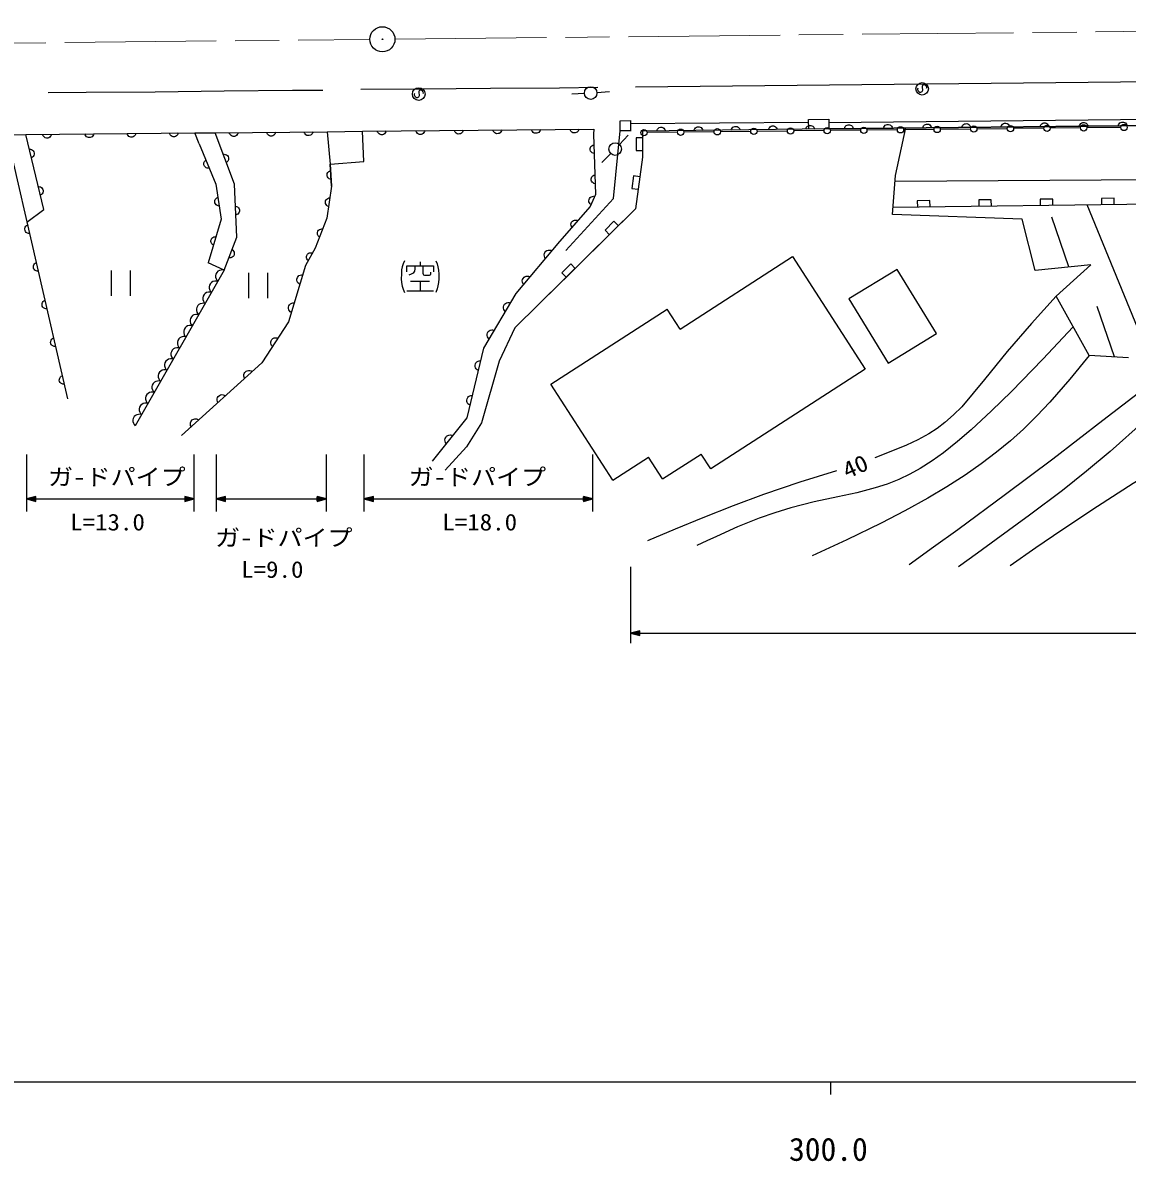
# Model space of a CAD drawing. Units: millimetres, scale not verified. Extents: x 40000 to 680000, y 20000 to 380000.
# Drawn here: x 304026 to 391515, y 198715 to 288938 of the extents above; entities that cross this region are included whole.
import ezdxf
from ezdxf.enums import TextEntityAlignment as Align

# ---------------------------------------------------------------- set-up
doc = ezdxf.new("R2010")
doc.units = ezdxf.units.MM
doc.header["$LTSCALE"] = 1000
doc.linetypes.add('CHAIN', pattern=[18.5, 12, -1.5, 3.5, -1.5])
for name, color, linetype, lineweight in [('M-BGD', 7, 'Continuous', 25), ('M-BMK', 2, 'CHAIN', 13), ('M-TTL-BAND', 7, 'Continuous', 25)]:
    doc.layers.add(name, color=color, linetype=linetype, lineweight=lineweight)
doc.styles.add('ＭＳ ゴシック', font='')
doc.styles.get('ＭＳ ゴシック').set_extended_font_data('MS Gothic')

# ---------------------------------------------------------------- blocks, each defined once
blk = doc.blocks.new('BUHIN18')
at = {"color": 7, "linetype": 'Continuous', "lineweight": 25}
blk.add_lwpolyline([(-258, -306), (-307, -222), (-336, -135), (-355, -20), (-335, 78), (-295, 168), (-216, 263), (-134, 316), (-40, 353), (77, 356), (168, 342), (258, 306)], dxfattribs=at)
blk = doc.blocks.new('BUHIN20')
at = {"color": 7, "linetype": 'Continuous', "lineweight": 25}
blk.add_lwpolyline([(-379, -129), (-378, -31), (-358, 58), (-314, 166), (-246, 240), (-166, 296), (-49, 336), (49, 340), (148, 323), (250, 265), (321, 206), (379, 129)], dxfattribs=at)
blk = doc.blocks.new('BUHIN21')
at = {"color": 7, "linetype": 'Continuous', "lineweight": 25}
blk.add_lwpolyline([(-358, -179), (-370, -82), (-362, 9), (-334, 122), (-276, 204), (-205, 271), (-94, 327), (3, 343), (103, 340), (212, 296), (290, 248), (358, 179)], dxfattribs=at)
blk = doc.blocks.new('BUHIN22')
at = {"color": 7, "linetype": 'Continuous', "lineweight": 25}
blk.add_lwpolyline([(-324, -235), (-352, -142), (-359, -51), (-349, 65), (-306, 156), (-246, 234), (-146, 307), (-54, 339), (46, 352), (161, 327), (245, 292), (324, 235)], dxfattribs=at)
blk = doc.blocks.new('BUHIN23')
at = {"color": 7, "linetype": 'Continuous', "lineweight": 25}
blk.add_lwpolyline([(-239, -321), (-294, -240), (-328, -155), (-353, -41), (-339, 58), (-305, 150), (-231, 249), (-152, 308), (-61, 350), (56, 360), (147, 352), (239, 321)], dxfattribs=at)
blk = doc.blocks.new('BUHIN52')
at = {"color": 7, "linetype": 'Continuous', "lineweight": 25}
blk.add_lwpolyline([(405, 304), (305, 375), (197, 417), (51, 447), (-75, 429), (-193, 388), (-318, 293), (-391, 191), (-443, 76), (-456, -73), (-443, -187), (-405, -304)], dxfattribs=at)
blk = doc.blocks.new('BUHIN97')
at = {"color": 7, "linetype": 'Continuous', "lineweight": 25}
blk.add_circle((0, 0), 249, dxfattribs=at)
blk = doc.blocks.new('BUHIN99')
at = {"color": 7, "linetype": 'Continuous', "lineweight": 25}
blk.add_circle((0, 0), 249, dxfattribs=at)
blk = doc.blocks.new('BUHIN135')
at = {"color": 7, "linetype": 'Continuous', "lineweight": 25}
blk.add_lwpolyline([(-323, 135), (-266, 198), (-201, 245), (-110, 291), (-23, 300), (62, 291), (162, 249), (229, 195), (284, 126), (317, 29), (330, -50), (323, -135)], dxfattribs=at)
blk = doc.blocks.new('BUHIN136')
at = {"color": 7, "linetype": 'Continuous', "lineweight": 25}
blk.add_lwpolyline([(-323, 135), (-266, 199), (-201, 246), (-109, 291), (-22, 300), (63, 290), (163, 248), (230, 194), (284, 126), (317, 28), (330, -51), (323, -135)], dxfattribs=at)
blk = doc.blocks.new('BUHIN137')
at = {"color": 7, "linetype": 'Continuous', "lineweight": 25}
for points in [[(0, 0), (614, -469), (763, -125)], [(141, -61), (698, -158), (594, -399)], [(210, -91), (661, -173), (579, -362)], [(281, -121), (624, -187), (564, -325)], [(349, -151), (587, -202), (550, -288)]]:
    blk.add_lwpolyline(points, close=True, dxfattribs=at)
for points in [[(71, -30), (735, -143), (608, -436), (72, -31)], [(542, -234), (420, -181), (550, -217), (535, -251), (420, -181)]]:
    blk.add_lwpolyline(points, dxfattribs=at)
blk = doc.blocks.new('BUHIN138')
at = {"color": 7, "linetype": 'Continuous', "lineweight": 25}
for points in [[(0, 0), (-614, 469), (-763, 125)], [(-141, 61), (-698, 158), (-594, 399)], [(-210, 91), (-661, 173), (-579, 362)], [(-281, 121), (-624, 187), (-564, 325)], [(-349, 151), (-587, 202), (-550, 288)]]:
    blk.add_lwpolyline(points, close=True, dxfattribs=at)
for points in [[(-71, 30), (-735, 143), (-608, 436), (-72, 31)], [(-542, 234), (-420, 181), (-550, 217), (-535, 251), (-420, 181)]]:
    blk.add_lwpolyline(points, dxfattribs=at)
blk = doc.blocks.new('BUHIN4')
at = {"color": 7, "linetype": 'Continuous', "lineweight": 25}
blk.add_lwpolyline([(346, -90), (371, -57), (380, -17), (380, 37), (365, 113), (335, 173), (288, 220), (228, 241), (171, 232), (134, 223), (89, 193), (69, 154), (-33, -144), (-71, -182), (-129, -214), (-188, -221), (-238, -213), (-289, -187), (-326, -115), (-349, -3), (-351, 48), (-338, 99), (-309, 145), (-259, 191)], dxfattribs=at)
blk.add_circle((0, 0), 498, dxfattribs=at)
blk = doc.blocks.new('BUHIN146')
at = {"color": 7, "linetype": 'Continuous', "lineweight": 25}
blk.add_lwpolyline([(466, 182), (284, 647), (-647, 284), (-466, -182)], dxfattribs=at)
blk = doc.blocks.new('BUHIN150')
at = {"color": 7, "linetype": 'Continuous', "lineweight": 25}
blk.add_lwpolyline([(462, -192), (654, 269), (-269, 654), (-462, 192)], dxfattribs=at)
blk = doc.blocks.new('BUHIN160')
at = {"color": 7, "linetype": 'Continuous', "lineweight": 25}
blk.add_lwpolyline([(323, -135), (266, -199), (201, -245), (110, -291), (23, -300), (-63, -291), (-163, -249), (-229, -194), (-284, -126), (-317, -28), (-330, 51), (-323, 135)], dxfattribs=at)
blk = doc.blocks.new('BUHIN161')
at = {"color": 7, "linetype": 'Continuous', "lineweight": 25}
blk.add_lwpolyline([(323, -135), (266, -199), (201, -246), (109, -291), (22, -300), (-63, -290), (-163, -248), (-229, -194), (-284, -126), (-317, -28), (-330, 51), (-323, 135)], dxfattribs=at)
blk = doc.blocks.new('BUHIN162')
at = {"color": 7, "linetype": 'Continuous', "lineweight": 25}
blk.add_lwpolyline([(323, -136), (266, -199), (200, -246), (109, -291), (22, -300), (-63, -290), (-163, -248), (-230, -194), (-284, -125), (-317, -28), (-330, 51), (-323, 136)], dxfattribs=at)
blk = doc.blocks.new('BUHIN167')
at = {"color": 7, "linetype": 'Continuous', "lineweight": 25}
blk.add_lwpolyline([(-63, -344), (-137, -302), (-197, -248), (-261, -169), (-288, -86), (-297, 0), (-278, 106), (-239, 183), (-183, 251), (-95, 304), (-21, 333), (63, 344)], dxfattribs=at)
blk = doc.blocks.new('BUHIN168')
at = {"color": 7, "linetype": 'Continuous', "lineweight": 25}
blk.add_lwpolyline([(60, 345), (134, 304), (194, 251), (259, 172), (287, 89), (297, 4), (279, -103), (241, -180), (186, -249), (99, -303), (24, -333), (-60, -345)], dxfattribs=at)
blk = doc.blocks.new('BUHIN193')
at = {"color": 7, "linetype": 'Continuous', "lineweight": 25}
blk.add_lwpolyline([(-128, -326), (-193, -270), (-241, -206), (-288, -116), (-299, -29), (-292, 57), (-252, 158), (-199, 225), (-132, 281), (-35, 317), (44, 331), (128, 326)], dxfattribs=at)
blk = doc.blocks.new('BUHIN25')
at = {"color": 7, "linetype": 'Continuous', "lineweight": 25}
blk.add_circle((0, 0), 498, dxfattribs=at)
blk = doc.blocks.new('BUHIN207')
at = {"color": 7, "linetype": 'Continuous', "lineweight": 25}
for radius in [995, 30]:
    blk.add_circle((0, 0), radius, dxfattribs=at)
blk = doc.blocks.new('BUHIN211')
at = {"color": 7, "linetype": 'Continuous', "lineweight": 25}
for p, q in [((466, 1081), (342, 792)), ((-1410, -617), (519, -1449)), ((-837, -47), (547, -644)), ((-149, -344), (-449, -1040))]:
    blk.add_line(p, q, dxfattribs=at)
for points in [[(-646, 1626), (-835, 1455), (-999, 1264), (-1135, 1061), (-1286, 767), (-1438, 416), (-1530, 145), (-1592, -130), (-1631, -391), (-1638, -674)], [(-813, 767), (-623, 1208), (1306, 376), (1113, -72)], [(-30, 952), (-134, 711), (-240, 561), (-389, 462), (-576, 445), (-768, 454)], [(545, 696), (317, 166), (291, 87), (311, 21), (364, -26), (736, -187), (831, -195), (884, -128), (935, -11)], [(1626, 646), (1648, 375), (1604, 158), (1548, -104), (1441, -409), (1289, -760), (1160, -1023), (1010, -1236), (857, -1440), (634, -1654)]]:
    blk.add_lwpolyline(points, dxfattribs=at)
blk = doc.blocks.new('BUHIN214')
at = {"color": 7, "linetype": 'Continuous', "lineweight": 25}
for p, q in [((-311, 1223), (-1103, -613)), ((306, -1221), (1099, 615))]:
    blk.add_line(p, q, dxfattribs=at)

msp = doc.modelspace()

# ---------------------------------------------------------------- linework, layer by layer
at = {"layer": 'M-BGD'}
for p, q in [((404753, 284386), (352563, 283827)), ((309039, 283422), (306039, 283388)), ((314516, 283443), (309039, 283422)), ((319985, 283525), (314516, 283443)), ((325388, 283573), (319985, 283525)), ((327800, 283579), (325388, 283573)), ((335643, 283666), (330801, 283644)), ((341087, 283725), (335643, 283666)), ((346533, 283762), (341087, 283725)), ((349566, 283815), (346533, 283762)), ((348514, 283333), (347516, 283268)), ((349510, 283411), (350506, 283504)), ((351345, 281178), (352160, 281180)), ((351347, 280375), (351345, 281178)), ((352155, 280953), (366278, 281065)), ((352160, 281180), (352162, 280353)), ((366277, 281277), (367871, 281289)), ((366283, 280515), (366277, 281277)), ((367871, 281289), (367877, 280528)), ((367873, 281044), (405097, 281408)), ((367877, 280544), (405102, 280908)), ((405102, 280908), (367914, 280545)), ((373170, 276826), (373990, 280604)), ((387822, 280605), (385418, 280579)), ((391016, 280639), (388322, 280611)), ((302763, 280054), (304271, 280073)), ((302763, 280054), (307559, 259131)), ((304271, 280073), (317665, 280220)), ((305702, 274130), (304271, 280073)), ((318010, 279338), (317665, 280220)), ((317665, 280220), (319256, 280211)), ((319256, 280211), (328148, 280299)), ((320806, 276158), (319256, 280211)), ((328148, 280299), (330934, 280345)), ((328148, 280299), (328374, 277739)), ((330934, 280345), (349259, 280510)), ((331049, 277948), (330934, 280345)), ((349259, 280510), (349231, 280115)), ((349231, 280115), (349383, 275332)), ((350821, 275010), (351347, 280375)), ((351294, 279292), (351974, 280025)), ((352162, 280377), (351347, 280375)), ((353113, 280345), (353109, 278291)), ((353113, 280345), (353109, 278291)), ((367877, 280528), (353113, 280345)), ((355884, 280263), (353481, 280237)), ((358787, 280294), (356384, 280268)), ((361691, 280325), (359287, 280299)), ((364594, 280356), (362191, 280331)), ((367498, 280387), (365094, 280362)), ((370401, 280419), (367998, 280393)), ((373305, 280450), (370901, 280424)), ((376208, 280481), (373805, 280455)), ((379112, 280512), (376708, 280486)), ((382015, 280543), (379612, 280517)), ((384918, 280574), (382515, 280548)), ((318010, 279338), (319326, 276136)), ((328374, 277739), (331049, 277948)), ((350602, 278571), (349898, 277860)), ((353109, 278291), (352565, 274185)), ((353109, 278291), (352565, 274185)), ((328475, 275995), (328374, 277739)), ((328374, 277739), (328475, 275995)), ((319326, 276136), (319735, 273386)), ((320979, 271945), (320806, 276158)), ((372917, 273752), (373170, 276826)), ((405194, 276569), (373132, 276367)), ((328475, 275995), (328124, 273450)), ((349383, 275332), (348961, 274377)), ((348961, 274377), (346548, 271596)), ((347052, 270900), (350821, 275010)), ((397268, 274619), (372963, 274310)), ((392578, 264218), (388341, 274506)), ((304350, 273131), (305702, 274130)), ((319735, 273386), (318723, 269919)), ((328124, 273450), (327197, 271088)), ((352565, 274185), (343014, 264758)), ((352565, 274185), (345721, 267429)), ((383185, 273370), (372917, 273752)), ((386899, 269584), (385543, 273534)), ((384221, 269312), (383185, 273370)), ((319978, 269320), (320979, 271945)), ((346548, 271596), (343082, 267484)), ((327197, 271088), (326418, 269704)), ((319978, 269320), (318723, 269919)), ((356100, 264658), (365001, 270407)), ((365001, 270407), (370759, 261492)), ((319978, 269320), (312929, 257004)), ((326418, 269704), (325073, 265240)), ((373302, 269394), (369465, 267053)), ((376409, 264300), (373302, 269394)), ((388624, 269760), (384221, 269312)), ((385885, 267283), (388624, 269760)), ((343082, 267484), (340518, 263162)), ((388494, 262567), (385885, 267283)), ((345857, 260293), (355074, 266246)), ((356100, 264658), (355074, 266246)), ((369465, 267053), (372572, 261959)), ((390511, 262455), (389139, 266456)), ((325073, 265240), (322956, 261985)), ((343014, 264758), (341776, 262118)), ((372572, 261959), (376409, 264300)), ((340518, 263162), (339202, 257626)), ((391605, 262395), (388494, 262567)), ((322956, 261985), (316596, 256241)), ((341776, 262118), (340358, 257222)), ((370759, 261492), (358527, 253591)), ((350774, 252679), (345857, 260293)), ((339202, 257626), (336449, 254198)), ((340358, 257222), (339175, 255334)), ((339175, 255334), (337491, 253475)), ((304315, 254712), (304315, 250198)), ((317609, 250198), (317609, 254712)), ((319335, 254712), (319335, 250198)), ((328085, 250198), (328085, 254712)), ((331050, 254712), (331050, 250198)), ((349185, 250198), (349185, 254712)), ((350774, 252679), (353596, 254501)), ((354706, 252783), (353596, 254501)), ((354706, 252783), (357771, 254762)), ((358527, 253591), (357771, 254762)), ((304315, 251198), (317609, 251198)), ((319335, 251198), (328085, 251198)), ((331050, 251198), (349185, 251198)), ((352155, 245831), (352155, 239778)), ((352155, 240570), (480721, 240570))]:
    msp.add_line(p, q, dxfattribs=at)
for points in [[(353112, 279818), (352612, 279819), (352610, 278819), (353110, 278818)], [(318801, 277413), (318716, 277408), (318637, 277421), (318541, 277453), (318472, 277508), (318419, 277575), (318377, 277676), (318369, 277761), (318378, 277848), (318424, 277941), (318471, 278005), (318535, 278060)], [(319906, 278511), (319991, 278514), (320070, 278499), (320166, 278465), (320232, 278408), (320285, 278340), (320323, 278238), (320330, 278153), (320318, 278066), (320271, 277975), (320222, 277911), (320156, 277858)], [(328445, 276517), (328363, 276541), (328292, 276579), (328211, 276641), (328165, 276715), (328136, 276796), (328129, 276904), (328149, 276988), (328186, 277067), (328259, 277139), (328325, 277185), (328404, 277216)], [(352903, 276733), (352407, 276799), (352276, 275808), (352771, 275742)], [(349030, 274534), (348968, 274592), (348922, 274658), (348879, 274750), (348872, 274838), (348882, 274923), (348926, 275022), (348982, 275087), (349052, 275141), (349150, 275172), (349229, 275183), (349313, 275174)], [(319582, 274414), (319499, 274430), (319425, 274462), (319339, 274516), (319286, 274586), (319250, 274664), (319234, 274771), (319246, 274856), (319276, 274939), (319342, 275017), (319404, 275069), (319479, 275107)], [(320878, 274401), (320960, 274377), (321030, 274338), (321110, 274274), (321155, 274199), (321183, 274118), (321187, 274010), (321166, 273926), (321127, 273848), (321053, 273776), (320987, 273732), (320907, 273702)], [(328252, 274376), (328176, 274415), (328114, 274466), (328047, 274542), (328015, 274624), (328002, 274709), (328017, 274816), (328053, 274894), (328105, 274965), (328191, 275022), (328264, 275054), (328347, 275069)], [(327533, 271943), (327468, 271999), (327420, 272063), (327372, 272153), (327361, 272240), (327369, 272326), (327408, 272427), (327461, 272494), (327528, 272551), (327625, 272586), (327704, 272600), (327788, 272595)], [(347525, 272722), (347482, 272796), (347458, 272872), (347444, 272973), (347463, 273059), (347498, 273137), (347569, 273219), (347641, 273265), (347724, 273295), (347826, 273297), (347906, 273284), (347984, 273251)], [(319131, 271316), (319061, 271366), (319008, 271425), (318952, 271511), (318934, 271596), (318933, 271682), (318964, 271786), (319010, 271858), (319072, 271921), (319165, 271964), (319243, 271986), (319327, 271988)], [(320604, 270960), (320669, 270905), (320718, 270841), (320766, 270752), (320778, 270665), (320771, 270579), (320733, 270478), (320680, 270410), (320614, 270353), (320517, 270317), (320439, 270302), (320354, 270306)], [(326636, 270091), (326579, 270155), (326540, 270225), (326506, 270321), (326507, 270409), (326526, 270492), (326579, 270587), (326641, 270647), (326716, 270693), (326816, 270715), (326896, 270718), (326979, 270701)], [(385884, 267284), (383920, 265104), (381992, 262873), (380221, 260669), (378406, 258508), (377762, 257858), (377079, 257254), (376457, 256782), (375789, 256352), (374928, 255883), (374036, 255466), (372784, 254950), (371528, 254471)], [(387234, 264843), (384817, 262269), (382347, 259726), (380774, 258187), (379148, 256680), (378066, 255743), (376949, 254856), (376051, 254213), (375117, 253619), (374284, 253157), (373428, 252750), (372500, 252385), (371539, 252073), (370083, 251688), (368591, 251356), (366727, 250959), (364871, 250502), (363599, 250112), (362347, 249665), (360651, 248978), (358976, 248235), (358203, 247879), (357430, 247520)], [(323796, 263277), (323737, 263354), (323697, 263437), (323665, 263548), (323673, 263648), (323701, 263742), (323768, 263846), (323843, 263910), (323931, 263957), (324047, 263975), (324139, 263973), (324232, 263948)], [(388493, 262567), (386957, 260701), (385372, 258872), (384358, 257786), (383301, 256744), (382257, 255805), (381171, 254910), (379944, 253980), (378678, 253097), (377216, 252155), (375712, 251258), (373888, 250248), (372029, 249288), (369299, 247966), (366546, 246689)], [(393534, 260467), (389592, 257409), (385628, 254363), (381883, 251542), (378097, 248764), (376169, 247373), (374238, 245987)], [(395590, 259850), (392896, 257389), (390156, 254968), (388289, 253403), (386376, 251877), (383784, 249906), (381145, 247975), (379650, 246901), (378144, 245825)], [(401897, 257957), (399129, 256524), (396390, 255039), (394177, 253755), (391985, 252414), (389148, 250592), (386343, 248720), (384285, 247316), (382230, 245904)], [(337575, 255600), (337523, 255683), (337493, 255769), (337472, 255883), (337489, 255982), (337526, 256073), (337604, 256170), (337685, 256225), (337777, 256264), (337895, 256270), (337986, 256258), (338076, 256224)], [(368473, 253429), (365583, 252523), (362713, 251559), (360297, 250665), (357892, 249710), (355703, 248804), (353510, 247878)]]:
    msp.add_lwpolyline(points, dxfattribs=at)
msp.add_circle((388072, 280608), 249, dxfattribs=at)
at = {"layer": 'M-BMK'}
for p, q in [((333514, 287641), (431507, 288660)), ((270347, 286984), (331514, 287620))]:
    msp.add_line(p, q, dxfattribs=at)
at = {"layer": 'M-TTL-BAND'}
for p, q in [((40000, 205000), (579000, 205000)), ((368000, 205000), (368000, 204000))]:
    msp.add_line(p, q, dxfattribs=at)

# ---------------------------------------------------------------- block references
at = {"layer": 'M-BGD', "rotation": 23.33334}
for name, p in [('BUHIN207', (332514, 287630)), ('BUHIN4', (375273, 283703)), ('BUHIN4', (335394, 283287)), ('BUHIN25', (349013, 283365)), ('BUHIN162', (332461, 280359)), ('BUHIN162', (335515, 280386)), ('BUHIN162', (338569, 280414)), ('BUHIN162', (341624, 280441)), ('BUHIN162', (344678, 280469)), ('BUHIN162', (347732, 280496)), ('BUHIN135', (354590, 280364)), ('BUHIN99', (356134, 280266)), ('BUHIN135', (357543, 280400)), ('BUHIN99', (359037, 280297)), ('BUHIN135', (360495, 280437)), ('BUHIN99', (361941, 280328)), ('BUHIN135', (363448, 280473)), ('BUHIN99', (364844, 280359)), ('BUHIN135', (366401, 280510)), ('BUHIN99', (367748, 280390)), ('BUHIN136', (369464, 280560)), ('BUHIN99', (370651, 280421)), ('BUHIN136', (372563, 280590)), ('BUHIN99', (373555, 280452)), ('BUHIN136', (375662, 280620)), ('BUHIN99', (376458, 280483)), ('BUHIN136', (378761, 280650)), ('BUHIN99', (379362, 280515)), ('BUHIN136', (381860, 280681)), ('BUHIN99', (382265, 280546)), ('BUHIN136', (384959, 280711)), ('BUHIN99', (385168, 280577)), ('BUHIN136', (388058, 280741)), ('BUHIN136', (391157, 280771)), ('BUHIN97', (391266, 280641)), ('BUHIN160', (305946, 280092)), ('BUHIN160', (309294, 280128)), ('BUHIN160', (312642, 280165)), ('BUHIN160', (315991, 280202)), ('BUHIN161', (320738, 280226)), ('BUHIN161', (323702, 280255)), ('BUHIN161', (326666, 280284)), ('BUHIN99', (353231, 280235)), ('BUHIN168', (304629, 278587)), ('BUHIN193', (349269, 278919)), ('BUHIN25', (350953, 278926)), ('BUHIN193', (349345, 276528)), ('BUHIN168', (305344, 275616)), ('BUHIN150', (375393, 274341)), ('BUHIN150', (380254, 274403)), ('BUHIN150', (385115, 274465)), ('BUHIN150', (389976, 274527)), ('BUHIN167', (304476, 272582)), ('BUHIN146', (350854, 272496)), ('BUHIN211', (335498, 268825)), ('BUHIN21', (345681, 270568)), ('BUHIN167', (305161, 269593)), ('BUHIN214', (311798, 268298)), ('BUHIN146', (347432, 269118)), ('BUHIN52', (319727, 268880)), ('BUHIN214', (322682, 268123)), ('BUHIN18', (326082, 268588)), ('BUHIN21', (343948, 268512)), ('BUHIN52', (319223, 268001)), ('BUHIN52', (318720, 267121)), ('BUHIN167', (305846, 266604)), ('BUHIN52', (318216, 266241)), ('BUHIN18', (325409, 266356)), ('BUHIN22', (342441, 266403)), ('BUHIN52', (317713, 265362)), ('BUHIN52', (317209, 264482)), ('BUHIN22', (341159, 264242)), ('BUHIN167', (306531, 263615)), ('BUHIN52', (316706, 263602)), ('BUHIN52', (316202, 262722)), ('BUHIN52', (315699, 261843)), ('BUHIN23', (340189, 261778)), ('BUHIN167', (307217, 260626)), ('BUHIN52', (315195, 260963)), ('BUHIN20', (321896, 261027)), ('BUHIN52', (314692, 260083)), ('BUHIN52', (314188, 259203)), ('BUHIN20', (319776, 259113)), ('BUHIN23', (339531, 259010)), ('BUHIN52', (313685, 258324)), ('BUHIN52', (313181, 257444)), ('BUHIN20', (317656, 257198)), ('BUHIN137', (304315, 251198)), ('BUHIN138', (317609, 251198)), ('BUHIN137', (319335, 251198)), ('BUHIN138', (328085, 251198)), ('BUHIN137', (331050, 251198)), ('BUHIN138', (349185, 251198)), ('BUHIN137', (352155, 240570))]:
    msp.add_blockref(name, p, dxfattribs=at)

# ---------------------------------------------------------------- texts
at = {"layer": 'M-BGD', "style": 'ＭＳ ゴシック', "width": 1.1}
msp.add_text('40', height=1320, rotation=23.9, dxfattribs=at).set_placement((369499, 252410), align=Align.BOTTOM_LEFT)
for s, p in [('ガ-ドパイプ', (306033, 251887)), ('ガ-ドパイプ', (334588, 251887)), ('L=13.0', (307773, 248307)), ('L=18.0', (337257, 248307)), ('ガ-ドパイプ', (319257, 247072)), ('L=9.0', (321322, 244554))]:
    msp.add_text(s, height=1320, dxfattribs=at).set_placement(p, align=Align.BOTTOM_LEFT)
at = {"layer": 'M-TTL-BAND', "style": 'ＭＳ ゴシック'}
msp.add_text('300.0', height=1833, dxfattribs=at).set_placement((367844, 198195), align=Align.BOTTOM_CENTER)

doc.saveas('drawing.dxf')
